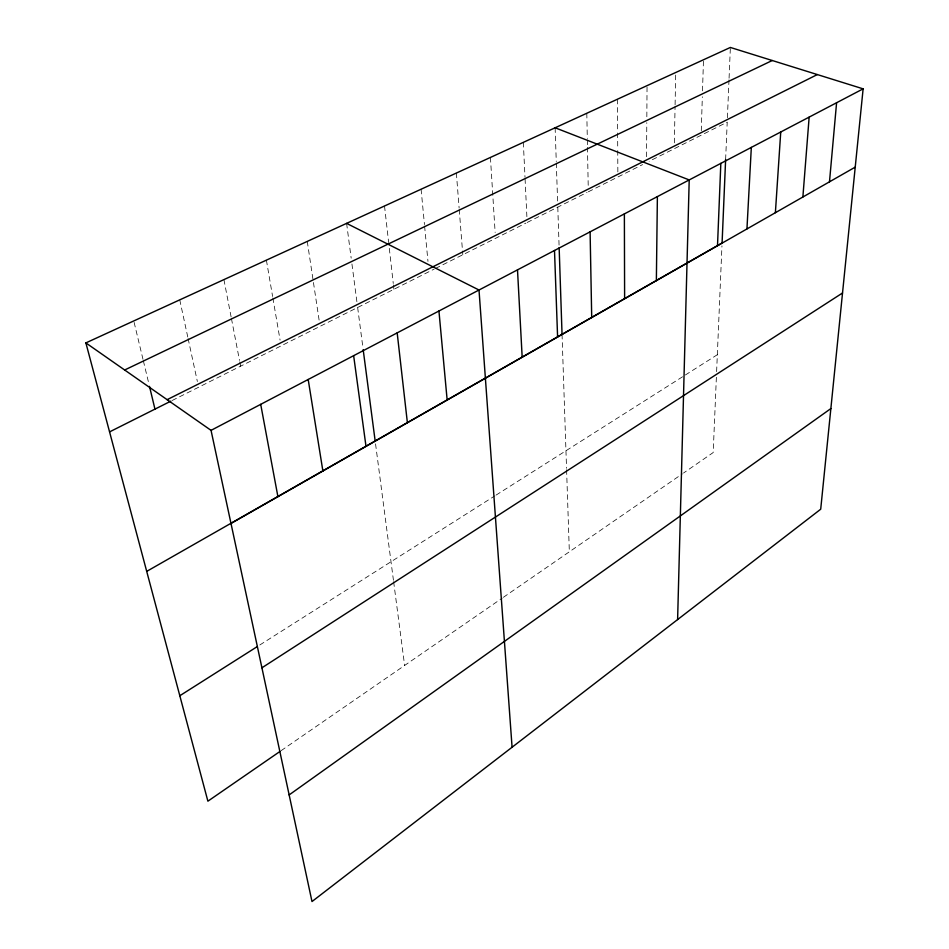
<?xml version="1.0" encoding="UTF-8"?>
<svg xmlns="http://www.w3.org/2000/svg" width="949" height="949" viewBox="0 0 949 949"><rect width="100%" height="100%" fill="white"/><g stroke="black" fill="none" stroke-linecap="round" stroke-linejoin="round"><path stroke-width="0.71" stroke-dasharray="4.75 3.56" d="M646.554 156.704L646.791 122.658M646.838 116.739L647.04 87.13M674.359 142.86L675.071 106.217M675.095 104.746L675.724 72.504M701.275 130.796L702.331 96.774M702.521 90.855L703.482 59.775M716.376 377.275L713.185 452.566L683.505 473.041M716.614 371.64L721.952 245.898M725.629 159.456L727.207 122.16L649.152 161.306M727.397 117.771L729.01 79.68M729.069 78.209L730.374 47.45M281.141 750.647L502.223 598.119M503.397 597.301L682.295 473.883M259.836 644.964L494.868 495.853M496.113 495.07L684.17 375.757M685.38 374.985L717.337 354.712M172.16 400.502L434.156 269.113M435.461 268.46L525.841 223.145M527.158 222.481L587.051 192.445M588.333 191.805L642.615 164.592M134.117 322.363L143.002 359.351M143.346 360.774L149.147 384.95M179.752 299.872L187.795 337.109M188.104 338.544L197.368 381.51M223.928 279.623L231.153 317.12M231.437 318.567L239.504 360.406M239.777 361.842L240.619 366.172M266.396 260.145L272.612 296.479M272.861 297.927L280.074 340.074M307.262 241.414L319.386 321.948M346.61 223.383L351.177 258.175M351.937 263.976L357.073 303.134M357.643 307.488L362.993 348.2M375.543 443.871L393.444 580.278M393.633 581.701L404.618 665.451M384.523 205.992L388.651 242.529M389.304 248.377L393.266 283.454M393.432 284.914L393.93 289.291M421.095 189.231L424.464 224.593M424.594 226.064L427.975 261.414M456.362 173.062L459.126 208.08M459.233 209.539L462.804 254.759M490.419 157.451L495.141 232.469M523.326 142.362L524.999 177.321M525.07 178.78L526.885 216.657M555.129 127.783L556.268 161.579M556.316 163.05L557.597 201.247M557.787 207.119L559.103 246.242M562.045 334.321L566.541 468.284M566.589 469.743L569.341 551.808M586.802 113.263L587.301 138.459M587.324 139.942L587.443 145.873M587.467 147.344L588.238 187.356M617.431 99.23L617.621 131.508M617.633 132.967L617.728 149.112M617.728 150.571L617.858 172.588"/><path stroke-width="1.42" d="M656.364 280.643L657.384 196.597M677.61 619.567L689.211 179.93L555.129 127.783M717.503 245.744L720.825 163.37M725.629 159.456L722.082 242.991L146.704 571.381M746.946 228.934L751.323 147.403M775.38 212.706L780.742 131.994M802.878 197.001L809.153 117.118M829.485 181.817L836.591 102.741M863.127 88.85L820.707 509.21L311.996 901.55L211.046 430.36L85.873 342.897L730.374 47.45L863.127 88.85L211.046 430.36M289.148 794.918L830.861 408.58M279.955 751.466L207.89 801.181L85.873 342.897M261.924 667.811L842.522 292.992M179.812 695.736L257.381 646.53M230.987 523.457L855.227 167.131M109.574 431.89L170.832 401.166M167.131 399.671L817.338 74.568M124.651 369.991L772.249 60.511M346.61 223.383L479.008 290.014L512.08 747.231M149.491 386.373L154.96 409.126M260.702 404.345L277.915 496.671M308.188 379.481L322.885 471.001M353.645 355.673L366.006 446.386M363.17 349.612L375.163 440.988M397.18 332.874L407.394 422.756M438.936 310.999L447.157 400.063M517.502 269.86L522.175 357.239M554.501 250.477L557.597 337.025M559.151 247.713L562.045 334.321M590.1 231.841L591.713 317.547M624.371 213.893L624.62 298.757"/></g></svg>
